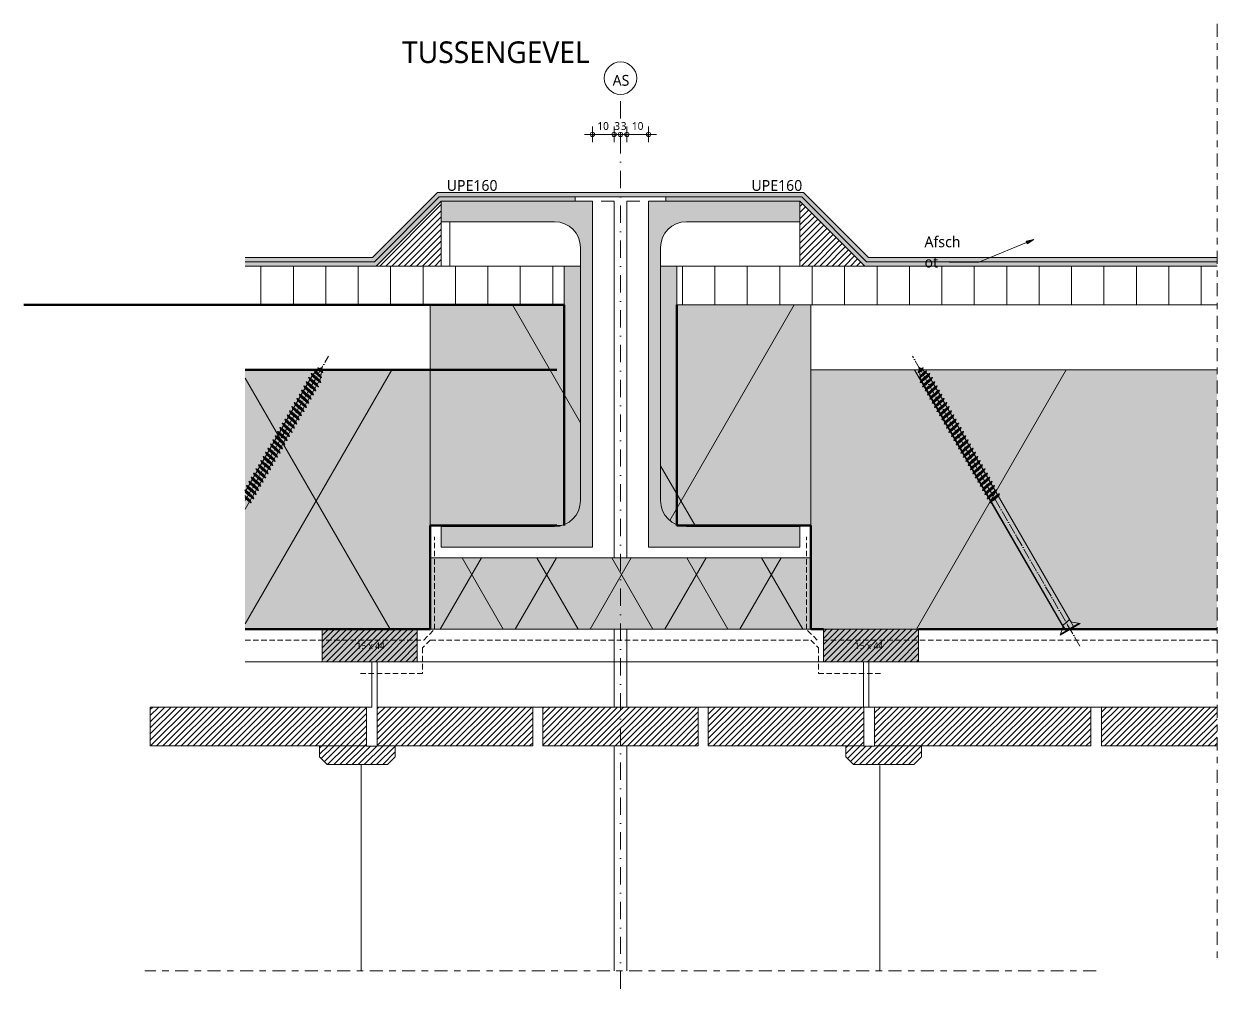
# Model space of a CAD drawing. Header units: millimetres. Extents: x 2457 to 4349, y 3067 to 7524.
# Drawn here: x 3145 to 3697, y 3740 to 4186 of the extents above; entities that cross this region are included whole.
import ezdxf

# ---------------------------------------------------------------- set-up
doc = ezdxf.new("R2010")
doc.units = ezdxf.units.MM
for name, pattern in [('MV_center', [15, 6, -3, 3, -3]), ('MV_hartlijn_staal', [6.6, 5, -0.8, 0, -0.8]), ('MV_hidden', [3.75, 2.5, -1.25]), ('MV_stramien', [16, 8, -4, 0, -4])]:
    doc.linetypes.add(name, pattern=pattern)
for name, color, linetype, lineweight in [('A-ANNO-DIMS', 211, 'Continuous', 13), ('A-ANNO-DIMS-2', 211, 'Continuous', 13), ('A-ANNO-NOTE', 131, 'Continuous', 18), ('A-DETL', 90, 'Continuous', 13), ('A-DETL-GENF', 92, 'Continuous', 18), ('A-DETL-MEDM', 33, 'Continuous', 25), ('A-DETL-THIN', 151, 'Continuous', 18), ('G-ANNO-TEXT', 231, 'Continuous', 13)]:
    doc.layers.add(name, color=color, linetype=linetype, lineweight=lineweight)
doc.styles.add('Segoe UI', font='segoeui.ttf', dxfattribs={"height": 3})
doc.styles.add('Segoe UI_1', font='segoeui.ttf', dxfattribs={"height": 3.6})
doc.styles.add('Segoe UI_3', font='segoeui.ttf', dxfattribs={"height": 5})
doc.styles.add('Segoe UI_4', font='segoeui.ttf', dxfattribs={"height": 10})
doc.dimstyles.new('1_8_mm', dxfattribs={"dimscale": 304.8, "dimtxt": 3.77051, "dimasz": 0.006562, "dimexe": 0.011811, "dimexo": 0.0625, "dimgap": 0.003281, "dimtad": 1, "dimdec": 0, "dimzin": 0, "dimdsep": 46, "dimtxsty": 'Segoe UI_1', "dimblk1": 'DOTBLANK', "dimblk2": 'DOTBLANK', "dimsah": 1, "dimcen": 0.09, "dimdle": 0.011811, "dimazin": 0, "dimtfac": 1, "dimtdec": 4, "dimtix": 1, "dimtmove": 0, "dimatfit": 3, "dimfxl": 0.011811, "dimfxlon": 1, "dimtvp": 1, "dimtfill": 1, "dimtolj": 1, "dimtzin": 0, "dimarcsym": 2})
pattern_1 = [(45, (0, 0), (-1.41421356, 1.41421356), [])]
pattern_2 = [(300, (12.83, -244.8), (-107.39, -62), []), (240, (12.83, -244.8), (-107.39, 62), [])]
pattern_3 = [(60, (12.83, 244.8), (-107.387, 62), []), (120, (12.83, 244.8), (-107.387, -62), [])]

# ---------------------------------------------------------------- blocks, each defined once
blk = doc.blocks.new('42 isolatie - Type 1-3780028-Details Strandbaak Strandhuis 2_0')
at = {"layer": 'A-DETL-GENF'}
blk.add_hatch(color=256, dxfattribs=at).paths.add_polyline_path([(75.28, -0.8), (14.61, -0.8), (13.19, -1.28), (11.78, -1.98), (10.47, -2.85), (9.29, -3.88), (8.26, -5.06), (7.39, -6.37), (6.69, -7.78), (6.19, -9.26), (5.88, -10.79), (5.78, -12.37), (5.78, -120.8), (13.28, -120.8), (13.28, -102.87), (75.28, -102.87), (75.28, -72.87)])
at = {"layer": 'A-DETL-GENF', "lineweight": 13}
h = blk.add_hatch(dxfattribs=at)
h.set_pattern_fill('FP_36', color=256, style=0, pattern_type=2)
h.set_pattern_definition(pattern_2)
h.paths.add_polyline_path([(75.28, -0.8), (14.61, -0.8), (13.19, -1.28), (11.78, -1.98), (10.47, -2.85), (9.29, -3.88), (8.26, -5.06), (7.39, -6.37), (6.69, -7.78), (6.19, -9.26), (5.88, -10.79), (5.78, -12.37), (5.78, -120.8), (13.28, -120.8), (13.28, -102.87), (75.28, -102.87), (75.28, -72.87)])
at = {"layer": 'A-DETL-GENF'}
for p, q in [((75.28, -0.8), (14.67, -0.8)), ((75.28, -0.8), (14.67, -0.8)), ((75.28, -72.87), (75.28, -0.8)), ((75.28, -102.87), (75.28, -72.87)), ((75.28, -102.87), (75.28, -72.87)), ((5.78, -120.8), (13.28, -120.8)), ((5.78, -120.8), (13.28, -120.8))]:
    blk.add_line(p, q, dxfattribs=at)
blk = doc.blocks.new('42 isolatie - Type 1-3780029-Details Strandbaak Strandhuis 2_0')
at = {"layer": 'A-DETL-GENF'}
blk.add_hatch(color=256, dxfattribs=at).paths.add_polyline_path([(75.28, 0.8), (75.28, 102.87), (13.28, 102.87), (13.28, 120.8), (5.78, 120.8), (5.78, 12.37), (5.88, 10.79), (6.19, 9.26), (6.69, 7.78), (7.39, 6.37), (8.26, 5.06), (9.29, 3.88), (10.47, 2.85), (11.78, 1.98), (13.19, 1.28), (14.67, 0.8), (16.2, 0.8)])
at = {"layer": 'A-DETL-GENF', "lineweight": 13}
h = blk.add_hatch(dxfattribs=at)
h.set_pattern_fill('FP_25', color=256, style=0, pattern_type=2)
h.set_pattern_definition(pattern_3)
h.paths.add_polyline_path([(75.28, 0.8), (75.28, 102.87), (13.28, 102.87), (13.28, 120.8), (5.78, 120.8), (5.78, 12.37), (5.88, 10.79), (6.19, 9.26), (6.69, 7.78), (7.39, 6.37), (8.26, 5.06), (9.29, 3.88), (10.47, 2.85), (11.78, 1.98), (13.19, 1.28), (14.67, 0.8), (16.2, 0.8)])
at = {"layer": 'A-DETL-GENF'}
for p, q in [((13.28, 120.8), (5.78, 120.8)), ((13.28, 120.8), (5.78, 120.8)), ((75.28, 72.87), (75.28, 102.87)), ((75.28, 72.87), (75.28, 102.87)), ((75.28, 0.8), (75.28, 72.87)), ((14.67, 0.8), (75.28, 0.8)), ((14.67, 0.8), (75.28, 0.8))]:
    blk.add_line(p, q, dxfattribs=at)
blk = doc.blocks.new('42 isolatie - Type 1-3779867-Details Strandbaak Strandhuis 2_0')
at = {"layer": 'A-DETL-GENF'}
blk.add_hatch(color=256, dxfattribs=at).paths.add_polyline_path([(6.13, 0.8), (188.28, 0.8), (188.28, 120.8), (0.28, 120.8), (0.28, 0.8)])
at = {"layer": 'A-DETL-GENF', "lineweight": 13}
h = blk.add_hatch(dxfattribs=at)
h.set_pattern_fill('FP_25', color=256, style=0, pattern_type=2)
h.set_pattern_definition(pattern_3)
h.paths.add_polyline_path([(6.13, 0.8), (188.28, 0.8), (188.28, 120.8), (0.28, 120.8), (0.28, 0.8)])
at = {"layer": 'A-DETL-GENF'}
for p, q in [((188.28, 120.8), (0.28, 120.8)), ((0.28, 120.8), (0.28, 33.8)), ((188.28, 120.8), (0.28, 120.8)), ((0.28, 120.8), (0.28, 33.8)), ((0.28, 33.8), (0.28, 0.8)), ((0.28, 0.8), (6.13, 0.8)), ((0.28, 0.8), (6.13, 0.8)), ((6.13, 0.8), (50.13, 0.8)), ((6.13, 0.8), (50.13, 0.8)), ((50.13, 0.8), (188.28, 0.8)), ((50.13, 0.8), (188.28, 0.8))]:
    blk.add_line(p, q, dxfattribs=at)
blk = doc.blocks.new('00 hout_rechthoekig_sls - Vuren 15x44-3893512-Details Strandbaak Strandhuis 2_0')
at = {"layer": 'A-DETL-GENF', "lineweight": 13}
blk.add_hatch(color=256, dxfattribs=at).paths.add_polyline_path([(44, -15), (44, 0), (0, 0), (0, -15)])
at = {"layer": 'A-DETL-MEDM', "lineweight": 13}
h = blk.add_hatch(dxfattribs=at)
h.set_pattern_fill('FP_37', color=256, style=0, pattern_type=2)
h.set_pattern_definition([(45, (-3283.352, -3905.62), (-1.4142136, 1.4142136), [])])
h.paths.add_polyline_path([(0, -15), (44, -15), (44, 0), (0, 0)])
at = {"layer": 'A-DETL-MEDM', "lineweight": 18}
for p, q in [((0, 0), (44, 0)), ((0, -15), (0, 0)), ((44, 0), (44, -15)), ((44, 0), (44, -15)), ((44, 0), (44, -15)), ((44, -15), (0, -15)), ((44, -15), (0, -15))]:
    blk.add_line(p, q, dxfattribs=at)
blk = doc.blocks.new('42 isolatie - Type 1-3779866-Details Strandbaak Strandhuis 2_0')
at = {"layer": 'A-DETL-GENF'}
blk.add_hatch(color=256, dxfattribs=at).paths.add_polyline_path([(0.28, -0.8), (0.28, -120.8), (85.93, -120.8), (85.93, -0.8)])
at = {"layer": 'A-DETL-GENF', "lineweight": 13}
h = blk.add_hatch(dxfattribs=at)
h.set_pattern_fill('FP_36', color=256, style=0, pattern_type=2)
h.set_pattern_definition(pattern_2)
h.paths.add_polyline_path([(0.28, -0.8), (0.28, -120.8), (85.93, -120.8), (85.93, -0.8)])
at = {"layer": 'A-DETL-GENF'}
for p, q in [((85.93, -0.8), (0.28, -0.8)), ((0.28, -0.8), (0.28, -33.8)), ((85.93, -0.8), (0.28, -0.8)), ((0.28, -33.8), (0.28, -120.8)), ((0.28, -33.8), (0.28, -120.8)), ((0.28, -120.8), (85.93, -120.8)), ((0.28, -120.8), (85.93, -120.8))]:
    blk.add_line(p, q, dxfattribs=at)
blk = doc.blocks.new('42 isolatie - Type 1-3779985-Details Strandbaak Strandhuis 2_0')
at = {"layer": 'A-DETL-GENF'}
blk.add_hatch(color=256, dxfattribs=at).paths.add_polyline_path([(0.28, 0.8), (176.28, 0.8), (176.28, 33.8), (0.28, 33.8)])
at = {"layer": 'A-DETL-GENF', "lineweight": 13}
h = blk.add_hatch(dxfattribs=at)
h.set_pattern_fill('FP_38', color=256, style=0, pattern_type=2)
h.set_pattern_definition([(60, (-2380.567, 120.812), (-25.98076, 15), []), (120, (-2380.567, 120.812), (-25.98076, -15), [])])
h.paths.add_polyline_path([(0.28, 0.8), (176.28, 0.8), (176.28, 33.8), (0.28, 33.8)])
at = {"layer": 'A-DETL-GENF'}
for p, q in [((176.28, 33.8), (0.28, 33.8)), ((0.28, 33.8), (0.28, 0.8)), ((176.28, 33.8), (0.28, 33.8)), ((0.28, 33.8), (0.28, 0.8)), ((176.28, 0.8), (176.28, 33.8)), ((176.28, 0.8), (176.28, 33.8)), ((0.28, 0.8), (176.28, 0.8)), ((0.28, 0.8), (176.28, 0.8))]:
    blk.add_line(p, q, dxfattribs=at)
blk = doc.blocks.new('NLRS_00_DI_maskeer - Type 1-4234639-Details Strandbaak Strandhuis 2_0')
at = {"layer": 'A-DETL-GENF', "linetype": 'MV_center'}
blk.add_line((340, 0), (-100, 0), dxfattribs=at)
blk = doc.blocks.new('00 plaatmateriaal1 - d_18 mm-3252265-Details Strandbaak Strandhuis 2_0')
at = {"layer": 'A-DETL-GENF', "lineweight": 13}
h = blk.add_hatch(dxfattribs=at)
h.set_pattern_fill('FP_2', color=256, style=0, pattern_type=2)
h.set_pattern_definition([(90, (0, 0), (-15, 9e-16), [])])
h.paths.add_polyline_path([(196.18, -18), (283.18, -18), (283.18, 0), (135.52, 0), (135.52, -18), (147.74, -18)])
at = {"layer": 'A-DETL-MEDM', "lineweight": 18}
for p, q in [((196.18, 0), (135.52, 0)), ((283.18, 0), (226.18, 0)), ((283.18, -18), (283.18, 0)), ((135.52, -18), (283.18, -18))]:
    blk.add_line(p, q, dxfattribs=at)
blk = doc.blocks.new('28 schroeven 2D - Verzonken schroef 6_0x140mm-4442754-Details Strandbaak Strandhuis 2_0')
at = {"layer": 'A-DETL-GENF', "linetype": 'MV_hartlijn_staal', "lineweight": 13}
blk.add_line((0, 68.69), (0, 145.9), dxfattribs=at)
at = {"layer": 'A-DETL-GENF', "lineweight": 5}
for p, q in [((-2, 135), (0, 140)), ((-1.52, 138.71), (-0.77, 138.07)), ((1.52, 138), (-1.52, 138.71)), ((0, 140), (2, 135)), ((0.77, 138.64), (1.52, 138)), ((-3, 134.89), (-2.25, 134.25)), ((3, 133.5), (-3, 134.89)), ((-3, 132.68), (-2.25, 132.04)), ((3, 131.28), (-3, 132.68)), ((-2.26, 136.66), (-1.51, 136.02)), ((2.26, 135.61), (-2.26, 136.66)), ((-2, 72.16), (-2, 135)), ((1.51, 136.25), (2.26, 135.61)), ((2, 135), (2, 65.23)), ((2.25, 134.14), (3, 133.5)), ((-3, 130.46), (-2.25, 129.82)), ((3, 129.07), (-3, 130.46)), ((-3, 128.25), (-2.25, 127.61)), ((3, 126.85), (-3, 128.25)), ((2.25, 131.92), (3, 131.28)), ((2.25, 129.71), (3, 129.07)), ((2.25, 127.49), (3, 126.85)), ((-3, 126.03), (-2.25, 125.39)), ((3, 124.63), (-3, 126.03)), ((-3, 123.82), (-2.25, 123.18)), ((3, 122.42), (-3, 123.82)), ((-3, 121.6), (-2.25, 120.96)), ((3, 120.2), (-3, 121.6)), ((2.25, 125.27), (3, 124.63)), ((2.25, 123.06), (3, 122.42)), ((-3, 119.38), (-2.25, 118.74)), ((3, 117.99), (-3, 119.38)), ((-3, 117.17), (-2.25, 116.53)), ((3, 115.77), (-3, 117.17)), ((2.25, 120.84), (3, 120.2)), ((2.25, 118.63), (3, 117.99)), ((2.25, 116.41), (3, 115.77)), ((-3, 114.95), (-2.25, 114.31)), ((3, 113.56), (-3, 114.95)), ((-3, 112.74), (-2.25, 112.1)), ((3, 111.34), (-3, 112.74)), ((-3, 110.52), (-2.25, 109.88)), ((3, 109.12), (-3, 110.52)), ((2.25, 114.2), (3, 113.56)), ((2.25, 111.98), (3, 111.34)), ((-3, 108.31), (-2.25, 107.67)), ((3, 106.91), (-3, 108.31)), ((-3, 106.09), (-2.25, 105.45)), ((3, 104.69), (-3, 106.09)), ((2.25, 109.76), (3, 109.12)), ((2.25, 107.55), (3, 106.91)), ((2.25, 105.33), (3, 104.69)), ((-3, 103.87), (-2.25, 103.23)), ((3, 102.48), (-3, 103.87)), ((-3, 101.66), (-2.25, 101.02)), ((3, 100.26), (-3, 101.66)), ((-3, 99.44), (-2.25, 98.8)), ((3, 98.05), (-3, 99.44)), ((2.25, 103.12), (3, 102.48)), ((2.25, 100.9), (3, 100.26)), ((-3, 97.23), (-2.25, 96.59)), ((3, 95.83), (-3, 97.23)), ((-3, 95.01), (-2.25, 94.37)), ((3, 93.62), (-3, 95.01)), ((2.25, 98.69), (3, 98.05)), ((2.25, 96.47), (3, 95.83)), ((2.25, 94.26), (3, 93.62)), ((-3, 92.8), (-2.25, 92.16)), ((3, 91.4), (-3, 92.8)), ((-3, 90.58), (-2.25, 89.94)), ((3, 89.18), (-3, 90.58)), ((-3, 88.37), (-2.25, 87.73)), ((3, 86.97), (-3, 88.37)), ((2.25, 92.04), (3, 91.4)), ((2.25, 89.82), (3, 89.18)), ((-3, 86.15), (-2.25, 85.51)), ((3, 84.75), (-3, 86.15)), ((-3, 83.93), (-2.25, 83.29)), ((3, 82.54), (-3, 83.93)), ((2.25, 87.61), (3, 86.97)), ((2.25, 85.39), (3, 84.75)), ((2.25, 83.18), (3, 82.54)), ((-3, 81.72), (-2.25, 81.08)), ((3, 80.32), (-3, 81.72)), ((-3, 79.5), (-2.25, 78.86)), ((3, 78.11), (-3, 79.5)), ((-3, 77.29), (-2.25, 76.65)), ((3, 75.89), (-3, 77.29)), ((2.25, 80.96), (3, 80.32)), ((2.25, 78.75), (3, 78.11)), ((-3, 75.07), (-2.25, 74.43)), ((3, 73.67), (-3, 75.07)), ((3, 71.46), (-2.31, 72.7)), ((2.25, 76.53), (3, 75.89)), ((2.25, 74.31), (3, 73.67)), ((2.25, 72.1), (3, 71.46)), ((3, 69.24), (-0.83, 70.14)), ((2.25, 69.88), (3, 69.24))]:
    blk.add_line(p, q, dxfattribs=at)
for points in [[(-1.52, 138.71), (-1.18, 138.9), (0.77, 138.64)], [(-0.77, 138.07), (1.39, 137.84), (1.52, 138)], [(-3, 134.89), (-2.17, 135.24), (2.25, 134.14)], [(-3, 132.68), (-2.17, 133.03), (2.25, 131.92)], [(-2.26, 136.66), (-1.67, 136.92), (1.51, 136.25)], [(-2.25, 134.25), (2.66, 133.16), (3, 133.5)], [(-1.51, 136.02), (2.02, 135.36), (2.26, 135.61)], [(-3, 130.46), (-2.17, 130.81), (2.25, 129.71)], [(-3, 128.25), (-2.17, 128.59), (2.25, 127.49)], [(-2.25, 132.04), (2.66, 130.94), (3, 131.28)], [(-2.25, 129.82), (2.66, 128.73), (3, 129.07)], [(-2.25, 127.61), (2.66, 126.51), (3, 126.85)], [(-3, 126.03), (-2.17, 126.38), (2.25, 125.27)], [(-3, 123.82), (-2.17, 124.16), (2.25, 123.06)], [(-3, 121.6), (-2.17, 121.95), (2.25, 120.84)], [(-2.25, 125.39), (2.66, 124.3), (3, 124.63)], [(-2.25, 123.18), (2.66, 122.08), (3, 122.42)], [(-3, 119.38), (-2.17, 119.73), (2.25, 118.63)], [(-3, 117.17), (-2.17, 117.52), (2.25, 116.41)], [(-2.25, 120.96), (2.66, 119.87), (3, 120.2)], [(-2.25, 118.74), (2.66, 117.65), (3, 117.99)], [(-2.25, 116.53), (2.66, 115.44), (3, 115.77)], [(-3, 114.95), (-2.17, 115.3), (2.25, 114.2)], [(-3, 112.74), (-2.17, 113.08), (2.25, 111.98)], [(-3, 110.52), (-2.17, 110.87), (2.25, 109.76)], [(-2.25, 114.31), (2.66, 113.22), (3, 113.56)], [(-2.25, 112.1), (2.66, 111), (3, 111.34)], [(-3, 108.31), (-2.17, 108.65), (2.25, 107.55)], [(-3, 106.09), (-2.17, 106.44), (2.25, 105.33)], [(-2.25, 109.88), (2.66, 108.79), (3, 109.12)], [(-2.25, 107.67), (2.66, 106.57), (3, 106.91)], [(-2.25, 105.45), (2.66, 104.36), (3, 104.69)], [(-3, 103.87), (-2.17, 104.22), (2.25, 103.12)], [(-3, 101.66), (-2.17, 102.01), (2.25, 100.9)], [(-3, 99.44), (-2.17, 99.79), (2.25, 98.69)], [(-2.25, 103.23), (2.66, 102.14), (3, 102.48)], [(-2.25, 101.02), (2.66, 99.93), (3, 100.26)], [(-3, 97.23), (-2.17, 97.57), (2.25, 96.47)], [(-3, 95.01), (-2.17, 95.36), (2.25, 94.26)], [(-2.25, 98.8), (2.66, 97.71), (3, 98.05)], [(-2.25, 96.59), (2.66, 95.49), (3, 95.83)], [(-2.25, 94.37), (2.66, 93.28), (3, 93.62)], [(-3, 92.8), (-2.17, 93.14), (2.25, 92.04)], [(-3, 90.58), (-2.17, 90.93), (2.25, 89.82)], [(-3, 88.37), (-2.17, 88.71), (2.25, 87.61)], [(-2.25, 92.16), (2.66, 91.06), (3, 91.4)], [(-2.25, 89.94), (2.66, 88.85), (3, 89.18)], [(-3, 86.15), (-2.17, 86.5), (2.25, 85.39)], [(-3, 83.93), (-2.17, 84.28), (2.25, 83.18)], [(-2.25, 87.73), (2.66, 86.63), (3, 86.97)], [(-2.25, 85.51), (2.66, 84.42), (3, 84.75)], [(-2.25, 83.29), (2.66, 82.2), (3, 82.54)], [(-3, 81.72), (-2.17, 82.07), (2.25, 80.96)], [(-3, 79.5), (-2.17, 79.85), (2.25, 78.75)], [(-3, 77.29), (-2.17, 77.63), (2.25, 76.53)], [(-2.25, 81.08), (2.66, 79.98), (3, 80.32)], [(-2.25, 78.86), (2.66, 77.77), (3, 78.11)], [(-3, 75.07), (-2.17, 75.42), (2.25, 74.31)], [(-2.52, 72.94), (-1.28, 72.98), (2.25, 72.1)], [(-2.25, 76.65), (2.66, 75.55), (3, 75.89)], [(-2.25, 74.43), (2.66, 73.34), (3, 73.67)], [(-1.98, 72.15), (2.67, 71.13), (3, 71.46)], [(-1.18, 70.61), (0.11, 70.42), (2.25, 69.88)], [(-0.5, 69.63), (2.72, 68.97), (3, 69.24)]]:
    blk.add_open_spline(points, degree=2, dxfattribs=at)
blk = doc.blocks.new('28 schroeven 2D - Verzonken schroef 6_0x140mm-V24-Details Strandbaak Strandhuis 2_0')
at = {"layer": 'A-DETL-GENF', "linetype": 'MV_hartlijn_staal', "lineweight": 13}
blk.add_line((0, 9.1), (0, -145.9), dxfattribs=at)
at = {"layer": 'A-DETL-GENF', "lineweight": 5}
for p, q in [((-5.4, 0), (5.4, 0)), ((-2.54, -2.4), (-5.4, 0)), ((5.4, 0), (2.54, -2.4)), ((-5.04, -0.3), (5.04, -0.3)), ((-2, -4), (2.03, -3.26)), ((-2, -3.55), (-2, -135)), ((2, -135), (2, -3.55)), ((3, -69.24), (-3, -70.64)), ((-3, -70.64), (-2.25, -70)), ((3, -71.46), (-3, -72.86)), ((2.25, -69.88), (3, -69.24)), ((2.25, -72.1), (3, -71.46)), ((-3, -72.86), (-2.25, -72.22)), ((3, -73.67), (-3, -75.07)), ((-3, -75.07), (-2.25, -74.43)), ((3, -75.89), (-3, -77.29)), ((-3, -77.29), (-2.25, -76.65)), ((2.25, -74.31), (3, -73.67)), ((2.25, -76.53), (3, -75.89)), ((3, -78.11), (-3, -79.5)), ((-3, -79.5), (-2.25, -78.86)), ((3, -80.32), (-3, -81.72)), ((-3, -81.72), (-2.25, -81.08)), ((3, -82.54), (-3, -83.93)), ((2.25, -78.75), (3, -78.11)), ((2.25, -80.96), (3, -80.32)), ((2.25, -83.18), (3, -82.54)), ((-3, -83.93), (-2.25, -83.29)), ((3, -84.75), (-3, -86.15)), ((-3, -86.15), (-2.25, -85.51)), ((3, -86.97), (-3, -88.37)), ((-3, -88.37), (-2.25, -87.73)), ((2.25, -85.39), (3, -84.75)), ((2.25, -87.61), (3, -86.97)), ((3, -89.18), (-3, -90.58)), ((-3, -90.58), (-2.25, -89.94)), ((3, -91.4), (-3, -92.8)), ((-3, -92.8), (-2.25, -92.16)), ((3, -93.62), (-3, -95.01)), ((2.25, -89.82), (3, -89.18)), ((2.25, -92.04), (3, -91.4)), ((2.25, -94.26), (3, -93.62)), ((-3, -95.01), (-2.25, -94.37)), ((3, -95.83), (-3, -97.23)), ((-3, -97.23), (-2.25, -96.59)), ((3, -98.05), (-3, -99.44)), ((-3, -99.44), (-2.25, -98.8)), ((2.25, -96.47), (3, -95.83)), ((2.25, -98.69), (3, -98.05)), ((3, -100.26), (-3, -101.66)), ((-3, -101.66), (-2.25, -101.02)), ((3, -102.48), (-3, -103.87)), ((-3, -103.87), (-2.25, -103.23)), ((3, -104.69), (-3, -106.09)), ((2.25, -100.9), (3, -100.26)), ((2.25, -103.12), (3, -102.48)), ((2.25, -105.33), (3, -104.69)), ((-3, -106.09), (-2.25, -105.45)), ((3, -106.91), (-3, -108.31)), ((-3, -108.31), (-2.25, -107.67)), ((3, -109.12), (-3, -110.52)), ((-3, -110.52), (-2.25, -109.88)), ((2.25, -107.55), (3, -106.91)), ((2.25, -109.76), (3, -109.12)), ((3, -111.34), (-3, -112.74)), ((-3, -112.74), (-2.25, -112.1)), ((3, -113.56), (-3, -114.95)), ((-3, -114.95), (-2.25, -114.31)), ((3, -115.77), (-3, -117.17)), ((2.25, -111.98), (3, -111.34)), ((2.25, -114.2), (3, -113.56)), ((2.25, -116.41), (3, -115.77)), ((-3, -117.17), (-2.25, -116.53)), ((3, -117.99), (-3, -119.38)), ((-3, -119.38), (-2.25, -118.74)), ((3, -120.2), (-3, -121.6)), ((-3, -121.6), (-2.25, -120.96)), ((2.25, -118.63), (3, -117.99)), ((2.25, -120.84), (3, -120.2)), ((3, -122.42), (-3, -123.82)), ((-3, -123.82), (-2.25, -123.18)), ((3, -124.63), (-3, -126.03)), ((-3, -126.03), (-2.25, -125.39)), ((3, -126.85), (-3, -128.25)), ((2.25, -123.06), (3, -122.42)), ((2.25, -125.27), (3, -124.63)), ((2.25, -127.49), (3, -126.85)), ((-3, -128.25), (-2.25, -127.61)), ((3, -129.07), (-3, -130.46)), ((-3, -130.46), (-2.25, -129.82)), ((3, -131.28), (-3, -132.68)), ((-3, -132.68), (-2.25, -132.04)), ((2.25, -129.71), (3, -129.07)), ((2.25, -131.92), (3, -131.28)), ((3, -133.5), (-3, -134.89)), ((-3, -134.89), (-2.25, -134.25)), ((2.26, -135.61), (-2.26, -136.66)), ((-2.26, -136.66), (-1.51, -136.02)), ((-2, -135), (0, -140)), ((0, -140), (2, -135)), ((1.51, -136.25), (2.26, -135.61)), ((2.25, -134.14), (3, -133.5)), ((1.52, -138), (-1.52, -138.71)), ((-1.52, -138.71), (-0.77, -138.07)), ((0.77, -138.64), (1.52, -138))]:
    blk.add_line(p, q, dxfattribs=at)
at = {"layer": 'A-DETL-GENF'}
for p, q in [((-2, -3.55), (-2, 0)), ((2, -3.55), (2, 0))]:
    blk.add_line(p, q, dxfattribs=at)
at = {"layer": 'A-DETL-GENF', "lineweight": 5}
for centre, start, end in [((-3.5, -3.55), 360, 50), ((3.5, -3.55), 130, 180)]:
    blk.add_arc(centre, 1.5, start, end, dxfattribs=at)
for points in [[(-3, -70.64), (-2.17, -70.99), (2.25, -69.88)], [(-2.25, -70), (2.66, -68.91), (3, -69.24)], [(-2.25, -72.22), (2.66, -71.12), (3, -71.46)], [(-3, -72.86), (-2.17, -73.2), (2.25, -72.1)], [(-3, -75.07), (-2.17, -75.42), (2.25, -74.31)], [(-3, -77.29), (-2.17, -77.63), (2.25, -76.53)], [(-2.25, -74.43), (2.66, -73.34), (3, -73.67)], [(-2.25, -76.65), (2.66, -75.55), (3, -75.89)], [(-3, -79.5), (-2.17, -79.85), (2.25, -78.75)], [(-3, -81.72), (-2.17, -82.07), (2.25, -80.96)], [(-2.25, -78.86), (2.66, -77.77), (3, -78.11)], [(-2.25, -81.08), (2.66, -79.98), (3, -80.32)], [(-2.25, -83.29), (2.66, -82.2), (3, -82.54)], [(-3, -83.93), (-2.17, -84.28), (2.25, -83.18)], [(-3, -86.15), (-2.17, -86.5), (2.25, -85.39)], [(-3, -88.37), (-2.17, -88.71), (2.25, -87.61)], [(-2.25, -85.51), (2.66, -84.42), (3, -84.75)], [(-2.25, -87.73), (2.66, -86.63), (3, -86.97)], [(-3, -90.58), (-2.17, -90.93), (2.25, -89.82)], [(-3, -92.8), (-2.17, -93.14), (2.25, -92.04)], [(-2.25, -89.94), (2.66, -88.85), (3, -89.18)], [(-2.25, -92.16), (2.66, -91.06), (3, -91.4)], [(-2.25, -94.37), (2.66, -93.28), (3, -93.62)], [(-3, -95.01), (-2.17, -95.36), (2.25, -94.26)], [(-3, -97.23), (-2.17, -97.57), (2.25, -96.47)], [(-3, -99.44), (-2.17, -99.79), (2.25, -98.69)], [(-2.25, -96.59), (2.66, -95.49), (3, -95.83)], [(-2.25, -98.8), (2.66, -97.71), (3, -98.05)], [(-3, -101.66), (-2.17, -102.01), (2.25, -100.9)], [(-3, -103.87), (-2.17, -104.22), (2.25, -103.12)], [(-2.25, -101.02), (2.66, -99.93), (3, -100.26)], [(-2.25, -103.23), (2.66, -102.14), (3, -102.48)], [(-2.25, -105.45), (2.66, -104.36), (3, -104.69)], [(-3, -106.09), (-2.17, -106.44), (2.25, -105.33)], [(-3, -108.31), (-2.17, -108.65), (2.25, -107.55)], [(-3, -110.52), (-2.17, -110.87), (2.25, -109.76)], [(-2.25, -107.67), (2.66, -106.57), (3, -106.91)], [(-2.25, -109.88), (2.66, -108.79), (3, -109.12)], [(-3, -112.74), (-2.17, -113.08), (2.25, -111.98)], [(-3, -114.95), (-2.17, -115.3), (2.25, -114.2)], [(-2.25, -112.1), (2.66, -111), (3, -111.34)], [(-2.25, -114.31), (2.66, -113.22), (3, -113.56)], [(-2.25, -116.53), (2.66, -115.44), (3, -115.77)], [(-3, -117.17), (-2.17, -117.52), (2.25, -116.41)], [(-3, -119.38), (-2.17, -119.73), (2.25, -118.63)], [(-3, -121.6), (-2.17, -121.95), (2.25, -120.84)], [(-2.25, -118.74), (2.66, -117.65), (3, -117.99)], [(-2.25, -120.96), (2.66, -119.87), (3, -120.2)], [(-3, -123.82), (-2.17, -124.16), (2.25, -123.06)], [(-3, -126.03), (-2.17, -126.38), (2.25, -125.27)], [(-2.25, -123.18), (2.66, -122.08), (3, -122.42)], [(-2.25, -125.39), (2.66, -124.3), (3, -124.63)], [(-2.25, -127.61), (2.66, -126.51), (3, -126.85)], [(-3, -128.25), (-2.17, -128.59), (2.25, -127.49)], [(-3, -130.46), (-2.17, -130.81), (2.25, -129.71)], [(-3, -132.68), (-2.17, -133.03), (2.25, -131.92)], [(-2.25, -129.82), (2.66, -128.73), (3, -129.07)], [(-2.25, -132.04), (2.66, -130.94), (3, -131.28)], [(-3, -134.89), (-2.17, -135.24), (2.25, -134.14)], [(-2.26, -136.66), (-1.67, -136.92), (1.51, -136.25)], [(-2.25, -134.25), (2.66, -133.16), (3, -133.5)], [(-1.51, -136.02), (2.02, -135.36), (2.26, -135.61)], [(-0.77, -138.07), (1.39, -137.84), (1.52, -138)], [(-1.52, -138.71), (-1.18, -138.9), (0.77, -138.64)]]:
    blk.add_open_spline(points, degree=2, dxfattribs=at)
blk = doc.blocks.new('00 hout_rechthoekig_sls - Vuren 15x44-V25-Details Strandbaak Strandhuis 2_0')
at = {"layer": 'A-DETL-GENF', "lineweight": 13}
blk.add_hatch(color=256, dxfattribs=at).paths.add_polyline_path([(0, 15), (0, 0), (44, 0), (44, 15)])
at = {"layer": 'A-DETL-MEDM', "lineweight": 13}
h = blk.add_hatch(dxfattribs=at)
h.set_pattern_fill('FP_40', color=256, style=0, pattern_type=2)
h.set_pattern_definition([(225, (3559.207, 3905.62), (1.4142136, -1.4142136), [])])
h.paths.add_polyline_path([(0, 15), (0, 0), (44, 0), (44, 15)])
at = {"layer": 'A-DETL-MEDM', "lineweight": 18}
for p, q in [((44, 15), (0, 15)), ((0, 15), (0, 0)), ((44, 15), (0, 15)), ((44, 0), (44, 15)), ((44, 0), (44, 15)), ((44, 0), (44, 15)), ((0, 0), (44, 0))]:
    blk.add_line(p, q, dxfattribs=at)
blk = doc.blocks.new('00 plaatmateriaal1 - d_18 mm-3252272-Details Strandbaak Strandhuis 2_0')
at = {"layer": 'A-DETL-GENF', "lineweight": 13}
h = blk.add_hatch(dxfattribs=at)
h.set_pattern_fill('FP_1', color=256, style=0, pattern_type=2)
h.set_pattern_definition([(270, (0, 0), (-15, -9e-16), [])])
h.paths.add_polyline_path([(3.18, 18), (3.18, 0), (253.18, 0), (253.18, 18), (166.18, 18)])
at = {"layer": 'A-DETL-MEDM', "lineweight": 18}
for p, q in [((253.18, 18), (3.18, 18)), ((253.18, 0), (253.18, 18)), ((3.18, 0), (166.18, 0)), ((196.18, 0), (253.18, 0))]:
    blk.add_line(p, q, dxfattribs=at)
blk = doc.blocks.new('NLRS_00_DI_maskeer - Type 1-4234811-Details Strandbaak Strandhuis 2_0')
at = {"layer": 'A-DETL-GENF', "linetype": 'MV_center'}
blk.add_line((334, 0), (-100, 0), dxfattribs=at)
blk = doc.blocks.new('DIMBLOCK175-Details Strandbaak Strandhuis 2_0')
at = {"layer": 'A-ANNO-DIMS-2'}
for p, q in [((3414.75, 4134.48), (3421.35, 4134.48)), ((3418.35, 4134.48), (3418.35, 4138.08)), ((3418.35, 4134.48), (3418.35, 4130.88)), ((3421.35, 4134.48), (3421.35, 4138.08)), ((3421.35, 4134.48), (3421.35, 4130.88))]:
    blk.add_line(p, q, dxfattribs=at)
for centre in [(3418.35, 4134.48), (3421.35, 4134.48)]:
    blk.add_circle(centre, 1, dxfattribs=at)
at = {"layer": 'A-ANNO-DIMS-2', "color": 0, "insert": (3418.48, 4140.18), "char_height": 3.6, "width": 3.2906, "attachment_point": 1, "line_spacing_factor": 1.142579, "style": 'Segoe UI_1', "bg_fill": 3, "box_fill_scale": 1.25, "bg_fill_color": 9, "bg_fill_true_color": 13158600, "bg_fill_transparency": 0}
blk.add_mtext('3', dxfattribs=at)
blk = doc.blocks.new('_DotBlank')
at = {"color": 0, "linetype": 'ByBlock', "lineweight": -2}
blk.add_line((-0.5, 0), (-1, 0), dxfattribs=at)
blk.add_circle((0, 0), 0.5, dxfattribs=at)
blk = doc.blocks.new('DIMBLOCK176-Details Strandbaak Strandhuis 2_0')
at = {"layer": 'A-ANNO-DIMS-2'}
for p, q in [((3421.35, 4134.48), (3421.35, 4138.08)), ((3421.35, 4134.48), (3427.95, 4134.48)), ((3421.35, 4134.48), (3421.35, 4130.88)), ((3424.35, 4134.48), (3424.35, 4138.08)), ((3424.35, 4134.48), (3424.35, 4130.88))]:
    blk.add_line(p, q, dxfattribs=at)
for centre in [(3421.35, 4134.48), (3424.35, 4134.48)]:
    blk.add_circle(centre, 1, dxfattribs=at)
at = {"layer": 'A-ANNO-DIMS-2', "color": 0, "insert": (3421.48, 4140.18), "char_height": 3.6, "width": 3.2906, "attachment_point": 1, "line_spacing_factor": 1.142579, "style": 'Segoe UI_1', "bg_fill": 3, "box_fill_scale": 1.25, "bg_fill_color": 9, "bg_fill_true_color": 13158600, "bg_fill_transparency": 0}
blk.add_mtext('3', dxfattribs=at)
blk = doc.blocks.new('DIMBLOCK230-Details Strandbaak Strandhuis 2_0')
at = {"layer": 'A-ANNO-DIMS-2'}
for p, q in [((3420.75, 4134.48), (3437.95, 4134.48)), ((3424.35, 4134.48), (3424.35, 4138.08)), ((3424.35, 4134.48), (3424.35, 4130.88)), ((3434.35, 4134.48), (3434.35, 4138.08)), ((3434.35, 4134.48), (3434.35, 4130.88))]:
    blk.add_line(p, q, dxfattribs=at)
for centre in [(3424.35, 4134.48), (3434.35, 4134.48)]:
    blk.add_circle(centre, 1, dxfattribs=at)
at = {"layer": 'A-ANNO-DIMS-2', "color": 0, "insert": (3426.61, 4140.18), "char_height": 3.6, "width": 6.5813, "attachment_point": 1, "line_spacing_factor": 1.142579, "style": 'Segoe UI_1', "bg_fill": 3, "box_fill_scale": 1.25, "bg_fill_color": 9, "bg_fill_true_color": 13158600, "bg_fill_transparency": 0}
blk.add_mtext('10', dxfattribs=at)
blk = doc.blocks.new('DIMBLOCK231-Details Strandbaak Strandhuis 2_0')
at = {"layer": 'A-ANNO-DIMS-2'}
for p, q in [((3404.75, 4134.48), (3421.95, 4134.48)), ((3408.35, 4134.48), (3408.35, 4138.08)), ((3408.35, 4134.48), (3408.35, 4130.88)), ((3418.35, 4134.48), (3418.35, 4138.08)), ((3418.35, 4134.48), (3418.35, 4130.88))]:
    blk.add_line(p, q, dxfattribs=at)
for centre in [(3408.35, 4134.48), (3418.35, 4134.48)]:
    blk.add_circle(centre, 1, dxfattribs=at)
at = {"layer": 'A-ANNO-DIMS-2', "color": 0, "insert": (3410.61, 4140.18), "char_height": 3.6, "width": 6.5813, "attachment_point": 1, "line_spacing_factor": 1.142579, "style": 'Segoe UI_1', "bg_fill": 3, "box_fill_scale": 1.25, "bg_fill_color": 9, "bg_fill_true_color": 13158600, "bg_fill_transparency": 0}
blk.add_mtext('10', dxfattribs=at)

msp = doc.modelspace()

# ---------------------------------------------------------------- hatches: boundary and pattern name
at = {"layer": 'A-DETL-GENF'}
for color, points in [(9, [(3697.35, 4075.62), (3697.35, 4077.62), (3536.01, 4077.62), (3506.01, 4107.62), (3336.7, 4107.62), (3306.7, 4077.62), (3247.7, 4077.62), (3247.7, 4075.62), (3307.52, 4075.62), (3337.52, 4105.62), (3505.18, 4105.62), (3535.18, 4075.62)]), (9, [(3308.35, 4073.62), (3338.35, 4103.62), (3400.35, 4103.62), (3400.35, 4105.62), (3337.52, 4105.62), (3307.52, 4075.62), (3247.7, 4075.62), (3247.7, 4073.62), (3307.52, 4073.62)]), (7, [(3338.35, 3943.62), (3408.35, 3943.62), (3408.35, 4103.62), (3338.35, 4103.62), (3338.35, 4094.12), (3390.85, 4094.12), (3392.43, 4094.01), (3393.96, 4093.71), (3395.44, 4093.21), (3396.85, 4092.51), (3398.16, 4091.64), (3399.34, 4090.61), (3400.37, 4089.42), (3401.24, 4088.12), (3401.94, 4086.71), (3402.44, 4085.23), (3402.75, 4083.7), (3402.85, 4082.12), (3402.85, 3965.12), (3402.75, 3963.54), (3402.44, 3962.01), (3401.94, 3960.53), (3401.24, 3959.12), (3400.37, 3957.82), (3399.34, 3956.63), (3398.16, 3955.6), (3396.85, 3954.73), (3395.44, 3954.03), (3393.96, 3953.53), (3392.43, 3953.23), (3390.85, 3953.12), (3338.35, 3953.12)]), (7, [(3435.3, 3943.62), (3504.35, 3943.62), (3504.35, 3953.12), (3451.85, 3953.12), (3450.27, 3953.23), (3448.75, 3953.53), (3447.26, 3954.03), (3445.85, 3954.73), (3444.55, 3955.6), (3443.37, 3956.63), (3442.33, 3957.82), (3441.46, 3959.12), (3440.77, 3960.53), (3440.26, 3962.01), (3439.96, 3963.54), (3439.85, 3965.12), (3439.85, 4082.12), (3439.96, 4083.7), (3440.26, 4085.23), (3440.77, 4086.71), (3441.46, 4088.12), (3442.33, 4089.42), (3443.37, 4090.61), (3444.55, 4091.64), (3445.85, 4092.51), (3447.26, 4093.21), (3448.75, 4093.71), (3450.27, 4094.01), (3451.85, 4094.12), (3504.35, 4094.12), (3504.35, 4103.62), (3434.35, 4103.62), (3434.35, 3943.62)]), (9, [(3697.35, 4073.62), (3697.35, 4075.62), (3535.18, 4075.62), (3505.18, 4105.62), (3442.35, 4105.62), (3442.35, 4103.62), (3504.35, 4103.62), (3534.35, 4073.62)])]:
    msp.add_hatch(color=color, dxfattribs=at).paths.add_polyline_path(points)
at = {"layer": 'A-DETL-GENF', "lineweight": 13}
h = msp.add_hatch(dxfattribs=at)
h.set_pattern_fill('FP_22', color=250, style=0, pattern_type=2)
h.set_pattern_definition(pattern_1)
h.paths.add_polyline_path([(3338.35, 4073.62), (3338.35, 4103.62), (3308.35, 4073.62)])
h = msp.add_hatch(dxfattribs=at)
h.set_pattern_fill('FP_22', color=250, style=0, pattern_type=2)
h.set_pattern_definition(pattern_1)
h.paths.add_polyline_path([(3534.35, 4073.62), (3504.35, 4103.62), (3504.35, 4073.62)])
h = msp.add_hatch(dxfattribs=at)
h.set_pattern_fill('FP_22', color=250, style=0, pattern_type=2)
h.set_pattern_definition(pattern_1)
h.paths.add_polyline_path([(3303.82, 3851.65), (3303.82, 3869.65), (3203.82, 3869.65), (3203.82, 3851.65)])
h = msp.add_hatch(dxfattribs=at)
h.set_pattern_fill('FP_22', color=250, style=0, pattern_type=2)
h.set_pattern_definition(pattern_1)
h.paths.add_polyline_path([(3308.82, 3851.65), (3380.82, 3851.65), (3380.82, 3869.65), (3308.82, 3869.65)])
h = msp.add_hatch(dxfattribs=at)
h.set_pattern_fill('FP_22', color=250, style=0, pattern_type=2)
h.set_pattern_definition(pattern_1)
h.paths.add_polyline_path([(3457.35, 3851.65), (3457.35, 3869.65), (3385.35, 3869.65), (3385.35, 3851.65), (3435.3, 3851.65)])
h = msp.add_hatch(dxfattribs=at)
h.set_pattern_fill('FP_22', color=250, style=0, pattern_type=2)
h.set_pattern_definition(pattern_1)
h.paths.add_polyline_path([(3533.89, 3851.65), (3533.89, 3869.65), (3461.89, 3869.65), (3461.89, 3851.65)])
h = msp.add_hatch(dxfattribs=at)
h.set_pattern_fill('FP_22', color=250, style=0, pattern_type=2)
h.set_pattern_definition(pattern_1)
h.paths.add_polyline_path([(3638.89, 3851.65), (3638.89, 3869.65), (3538.89, 3869.65), (3538.89, 3851.65)])
h = msp.add_hatch(dxfattribs=at)
h.set_pattern_fill('FP_22', color=250, style=0, pattern_type=2)
h.set_pattern_definition(pattern_1)
h.paths.add_polyline_path([(3643.89, 3851.65), (3697.35, 3851.65), (3697.35, 3869.65), (3643.89, 3869.65)])
h = msp.add_hatch(dxfattribs=at)
h.set_pattern_fill('FP_22', color=250, style=0, pattern_type=2)
h.set_pattern_definition(pattern_1)
h.paths.add_polyline_path([(3285.67, 3843.08), (3313.6, 3843.08), (3317.13, 3846.62), (3317.13, 3851.62), (3282.13, 3851.62), (3282.13, 3846.62)])
h = msp.add_hatch(dxfattribs=at)
h.set_pattern_fill('FP_22', color=250, style=0, pattern_type=2)
h.set_pattern_definition(pattern_1)
h.paths.add_polyline_path([(3529.11, 3843.08), (3557.03, 3843.08), (3560.57, 3846.62), (3560.57, 3851.62), (3525.57, 3851.62), (3525.57, 3846.62)])
at = {"layer": 'G-ANNO-TEXT'}
msp.add_hatch(color=7, dxfattribs=at).paths.add_polyline_path([(3612.57, 4085.88), (3608.99, 4085.1), (3609.48, 4083.93)])

# ---------------------------------------------------------------- linework, layer by layer
at = {"layer": 'A-DETL', "linetype": 'MV_stramien', "lineweight": 18}
msp.add_line((3421.35, 3707.14), (3421.35, 4153), dxfattribs=at)
at = {"layer": 'A-DETL', "lineweight": 18}
for p, q in [((3336.7, 4107.62), (3306.7, 4077.62)), ((3506.01, 4107.62), (3336.7, 4107.62)), ((3536.01, 4077.62), (3506.01, 4107.62)), ((3307.52, 4075.62), (3337.52, 4105.62)), ((3337.52, 4105.62), (3442.35, 4105.62)), ((3338.35, 4073.62), (3338.35, 4103.62)), ((3400.35, 4103.62), (3400.35, 4105.62)), ((3505.18, 4105.62), (3442.35, 4105.62)), ((3442.35, 4105.62), (3442.35, 4103.62)), ((3442.35, 4103.62), (3504.35, 4103.62)), ((3504.35, 4103.62), (3504.35, 4073.62)), ((3535.18, 4075.62), (3505.18, 4105.62)), ((3306.7, 4077.62), (3247.7, 4077.62)), ((3247.7, 4075.62), (3307.52, 4075.62)), ((3697.35, 4075.62), (3535.18, 4075.62)), ((3697.35, 4077.62), (3536.01, 4077.62)), ((3308.35, 4073.62), (3338.35, 4073.62)), ((3504.35, 4073.62), (3534.35, 4073.62)), ((3306.35, 3890.62), (3247.7, 3890.62)), ((3306.35, 3890.62), (3306.35, 3869.62)), ((3308.82, 3869.62), (3308.82, 3890.62)), ((3308.82, 3890.62), (3533.74, 3890.62)), ((3533.74, 3869.62), (3533.74, 3890.62)), ((3536.21, 3890.62), (3536.21, 3869.62)), ((3559.21, 3890.62), (3697.35, 3890.62)), ((3303.82, 3869.65), (3203.82, 3869.65)), ((3203.82, 3869.65), (3203.82, 3851.65)), ((3303.82, 3851.65), (3303.82, 3869.65)), ((3306.35, 3869.62), (3303.82, 3869.62)), ((3380.82, 3869.65), (3308.82, 3869.65)), ((3308.82, 3869.65), (3308.82, 3851.65)), ((3538.89, 3869.62), (3308.82, 3869.62)), ((3380.82, 3851.65), (3380.82, 3869.65)), ((3457.35, 3869.65), (3385.35, 3869.65)), ((3385.35, 3869.65), (3385.35, 3851.65)), ((3457.35, 3851.65), (3457.35, 3869.65)), ((3533.89, 3869.65), (3461.89, 3869.65)), ((3461.89, 3869.65), (3461.89, 3851.65)), ((3533.89, 3851.65), (3533.89, 3869.65)), ((3638.89, 3869.65), (3538.89, 3869.65)), ((3538.89, 3869.65), (3538.89, 3851.65)), ((3638.89, 3851.65), (3638.89, 3869.65)), ((3638.89, 3869.62), (3697.35, 3869.62)), ((3697.35, 3869.65), (3643.89, 3869.65)), ((3643.89, 3869.65), (3643.89, 3851.65)), ((3203.82, 3851.65), (3303.82, 3851.65)), ((3282.13, 3851.62), (3282.13, 3846.62)), ((3301.35, 3851.62), (3301.35, 3851.65)), ((3308.82, 3851.62), (3303.82, 3851.62)), ((3308.82, 3851.65), (3380.82, 3851.65)), ((3317.13, 3846.62), (3317.13, 3851.62)), ((3385.35, 3851.65), (3457.35, 3851.65)), ((3461.89, 3851.65), (3533.89, 3851.65)), ((3525.57, 3851.62), (3525.57, 3846.62)), ((3538.89, 3851.62), (3533.89, 3851.62)), ((3538.89, 3851.65), (3638.89, 3851.65)), ((3560.57, 3846.62), (3560.57, 3851.62)), ((3643.89, 3851.65), (3697.35, 3851.65)), ((3282.13, 3846.62), (3285.67, 3843.08)), ((3285.67, 3843.08), (3313.6, 3843.08)), ((3301.35, 3747.62), (3301.35, 3843.08)), ((3313.6, 3843.08), (3317.13, 3846.62)), ((3525.57, 3846.62), (3529.11, 3843.08)), ((3529.11, 3843.08), (3557.03, 3843.08)), ((3541.35, 3842.62), (3541.35, 3747.62)), ((3557.03, 3843.08), (3560.57, 3846.62))]:
    msp.add_line(p, q, dxfattribs=at)
at = {"layer": 'A-DETL'}
for p, q in [((3338.35, 4103.62), (3308.35, 4073.62)), ((3412.35, 4103.62), (3418.35, 4103.62)), ((3418.35, 4103.62), (3418.35, 3938.62)), ((3424.35, 4103.62), (3424.35, 3938.62)), ((3430.35, 4103.62), (3424.35, 4103.62)), ((3534.35, 4073.62), (3504.35, 4103.62)), ((3342.35, 4094.12), (3342.35, 4073.62)), ((3418.35, 3905.62), (3418.35, 3869.65)), ((3424.35, 3905.62), (3424.35, 3869.65)), ((3418.35, 3851.65), (3418.35, 3747.62)), ((3424.35, 3851.65), (3424.35, 3747.62))]:
    msp.add_line(p, q, dxfattribs=at)
at = {"layer": 'A-DETL', "lineweight": 50}
for p, q in [((3395.35, 4055.62), (3145.35, 4055.62)), ((3395.35, 3953.55), (3395.35, 4055.62)), ((3447.35, 3953.55), (3447.35, 4055.62)), ((3391.85, 4025.62), (3247.7, 4025.62)), ((3391.85, 3953.55), (3333.35, 3953.55)), ((3333.35, 3953.55), (3333.35, 3905.62)), ((3447.35, 3953.55), (3509.35, 3953.55)), ((3509.35, 3953.55), (3509.35, 3905.62)), ((3333.35, 3905.62), (3247.7, 3905.62)), ((3509.35, 3905.62), (3515.21, 3905.62)), ((3559.21, 3905.62), (3697.35, 3905.62))]:
    msp.add_line(p, q, dxfattribs=at)
at = {"layer": 'A-DETL', "linetype": 'MV_hidden', "lineweight": 18}
for p, q in [((3335.35, 3905.62), (3335.35, 3948.42)), ((3507.35, 3905.62), (3507.35, 3948.42)), ((3330.35, 3900.62), (3335.35, 3905.62)), ((3512.35, 3900.62), (3507.35, 3905.62)), ((3247.7, 3900.62), (3330.35, 3900.62)), ((3333.35, 3900.62), (3329.82, 3897.08)), ((3333.35, 3900.62), (3509.35, 3900.62)), ((3509.35, 3900.62), (3512.89, 3897.08)), ((3697.35, 3900.62), (3515.21, 3900.62)), ((3329.82, 3897.08), (3329.82, 3885.16)), ((3512.89, 3897.08), (3512.89, 3885.16)), ((3329.82, 3885.16), (3299.82, 3885.16)), ((3512.89, 3885.16), (3542.89, 3885.16))]:
    msp.add_line(p, q, dxfattribs=at)
at = {"layer": 'A-DETL', "lineweight": 18}
msp.add_circle((3421.35, 4160.5), 7.5, dxfattribs=at)
at = {"layer": 'A-DETL-THIN'}
for p, q in [((3408.35, 4103.62), (3338.35, 4103.62)), ((3408.35, 3943.62), (3408.35, 4103.62)), ((3434.35, 4103.62), (3434.35, 3943.62)), ((3442.35, 4103.62), (3434.35, 4103.62)), ((3338.35, 4094.12), (3390.85, 4094.12)), ((3451.85, 4094.12), (3504.35, 4094.12)), ((3402.85, 4082.12), (3402.85, 3965.12)), ((3439.85, 3965.12), (3439.85, 4082.12)), ((3390.85, 3953.12), (3338.35, 3953.12)), ((3338.35, 3953.12), (3338.35, 3943.62)), ((3504.35, 3953.12), (3451.85, 3953.12)), ((3504.35, 3943.62), (3504.35, 3953.12)), ((3338.35, 3943.62), (3408.35, 3943.62)), ((3434.35, 3943.62), (3504.35, 3943.62))]:
    msp.add_line(p, q, dxfattribs=at)
for centre, start, end in [((3390.85, 4082.12), 0, 90), ((3451.85, 4082.12), 90, 180), ((3390.85, 3965.12), 270, 0), ((3451.85, 3965.12), 180, 270)]:
    msp.add_arc(centre, 12, start, end, dxfattribs=at)
at = {"layer": 'G-ANNO-TEXT', "color": 250}
for p, q in [((3612.57, 4085.88), (3587.09, 4075.43)), ((3612.57, 4085.88), (3608.99, 4085.1)), ((3608.99, 4085.1), (3609.48, 4083.93)), ((3609.48, 4083.93), (3612.57, 4085.88)), ((3587.09, 4075.43), (3573.45, 4075.43))]:
    msp.add_line(p, q, dxfattribs=at)

# ---------------------------------------------------------------- block references
at = {"layer": 'A-DETL-GENF', "linetype": 'MV_center', "rotation": 90}
msp.add_blockref('NLRS_00_DI_maskeer - Type 1-4234811-Details Strandbaak Strandhuis 2_0', (3697.35, 3851.62), dxfattribs=at)
at = {"layer": 'A-DETL-GENF'}
for name, p, rotation in [('42 isolatie - Type 1-3780028-Details Strandbaak Strandhuis 2_0', (3408.63, 3952.75), 180), ('28 schroeven 2D - Verzonken schroef 6_0x140mm-4442754-Details Strandbaak Strandhuis 2_0', (3213.35, 3905.62), 329.9999999999989), ('28 schroeven 2D - Verzonken schroef 6_0x140mm-V24-Details Strandbaak Strandhuis 2_0', (3629.35, 3905.62), 209.9999999999995), ('42 isolatie - Type 1-3779866-Details Strandbaak Strandhuis 2_0', (3333.63, 3904.82), 180)]:
    msp.add_blockref(name, p, dxfattribs=dict(at, rotation=rotation))
for name, p in [('42 isolatie - Type 1-3780029-Details Strandbaak Strandhuis 2_0', (3434.07, 3952.75)), ('42 isolatie - Type 1-3779867-Details Strandbaak Strandhuis 2_0', (3509.07, 3904.82)), ('42 isolatie - Type 1-3779985-Details Strandbaak Strandhuis 2_0', (3333.07, 3904.82))]:
    msp.add_blockref(name, p, dxfattribs=at)
at = {"layer": 'A-DETL-GENF', "linetype": 'MV_center'}
msp.add_blockref('NLRS_00_DI_maskeer - Type 1-4234639-Details Strandbaak Strandhuis 2_0', (3301.35, 3747.62), dxfattribs=at)
at = {"layer": 'A-DETL-MEDM', "lineweight": 18}
msp.add_blockref('00 plaatmateriaal1 - d_18 mm-3252265-Details Strandbaak Strandhuis 2_0', (3112.18, 4073.62), dxfattribs=at)
at = {"layer": 'A-DETL-MEDM', "lineweight": 18, "rotation": 180}
msp.add_blockref('00 plaatmateriaal1 - d_18 mm-3252272-Details Strandbaak Strandhuis 2_0', (3700.53, 4073.62), dxfattribs=at)
at = {"layer": 'A-DETL-MEDM', "lineweight": 13}
msp.add_blockref('00 hout_rechthoekig_sls - Vuren 15x44-3893512-Details Strandbaak Strandhuis 2_0', (3283.35, 3905.62), dxfattribs=at)
at = {"layer": 'A-DETL-MEDM', "lineweight": 13, "rotation": 180}
msp.add_blockref('00 hout_rechthoekig_sls - Vuren 15x44-V25-Details Strandbaak Strandhuis 2_0', (3559.21, 3905.62), dxfattribs=at)

# ---------------------------------------------------------------- texts
at = {"layer": 'A-ANNO-NOTE', "lineweight": 13, "char_height": 3, "width": 16.1941, "attachment_point": 1, "style": 'Segoe UI'}
for insert in [(3299.25, 3899.5), (3529.81, 3899.5)]:
    msp.add_mtext('15 x 44', dxfattribs=dict(at, insert=insert))
at = {"layer": 'G-ANNO-TEXT', "color": 7, "attachment_point": 1}
for s, insert, char_height, width, style in [('TUSSENGEVEL', (3320.32, 4177.51), 10, 110.4725, 'Segoe UI_4'), ('AS', (3417.71, 4162), 5, 9.9409, 'Segoe UI_3'), ('UPE160', (3340.97, 4113.39), 5, 28.8607, 'Segoe UI_3'), ('UPE160', (3481.92, 4113.39), 5, 28.8607, 'Segoe UI_3'), ('Afsch', (3561.97, 4087.32), 5, 20.3629, 'Segoe UI_3'), ('ot', (3561.97, 4077.93), 5, 7.8565, 'Segoe UI_3')]:
    msp.add_mtext(s, dxfattribs=dict(at, insert=insert, char_height=char_height, width=width, style=style))

# ---------------------------------------------------------------- next in the draw order: dimensions: what is measured, and where the dimension line sits
at = {"layer": 'A-ANNO-DIMS'}
dim = msp.add_linear_dim(base=(3421.35, 4134.48), p1=(3418.35, 4130.88), p2=(3421.35, 4138.08), dimstyle='1_8_mm', override={"dimpost": '<>', "dimfxl": 7.8}, dxfattribs=at)
dim.commit()
dim.dimension.update_dxf_attribs({"geometry": 'DIMBLOCK175-Details Strandbaak Strandhuis 2_0', "text_midpoint": (3419.85, 4137.34)})

# ---------------------------------------------------------------- next in the draw order: dimensions: what is measured, and where the dimension line sits
dim = msp.add_linear_dim(base=(3424.35, 4134.48), p1=(3421.35, 4138.08), p2=(3424.35, 4130.88), dimstyle='1_8_mm', override={"dimpost": '<>', "dimfxl": 7.8}, dxfattribs=at)
dim.commit()
dim.dimension.update_dxf_attribs({"geometry": 'DIMBLOCK176-Details Strandbaak Strandhuis 2_0', "text_midpoint": (3422.85, 4137.34)})

# ---------------------------------------------------------------- next in the draw order: dimensions: what is measured, and where the dimension line sits
dim = msp.add_linear_dim(base=(3434.35, 4134.48), p1=(3424.35, 4130.88), p2=(3434.35, 4138.08), dimstyle='1_8_mm', override={"dimpost": '<>', "dimfxl": 12.322337}, dxfattribs=at)
dim.commit()
dim.dimension.update_dxf_attribs({"geometry": 'DIMBLOCK230-Details Strandbaak Strandhuis 2_0', "text_midpoint": (3429.35, 4137.35)})

# ---------------------------------------------------------------- next in the draw order: dimensions: what is measured, and where the dimension line sits
dim = msp.add_linear_dim(base=(3418.35, 4134.48), p1=(3408.35, 4130.88), p2=(3418.35, 4130.88), dimstyle='1_8_mm', override={"dimpost": '<>', "dimfxl": 10}, dxfattribs=at)
dim.commit()
dim.dimension.update_dxf_attribs({"geometry": 'DIMBLOCK231-Details Strandbaak Strandhuis 2_0', "text_midpoint": (3413.35, 4137.35)})

doc.saveas('drawing.dxf')
